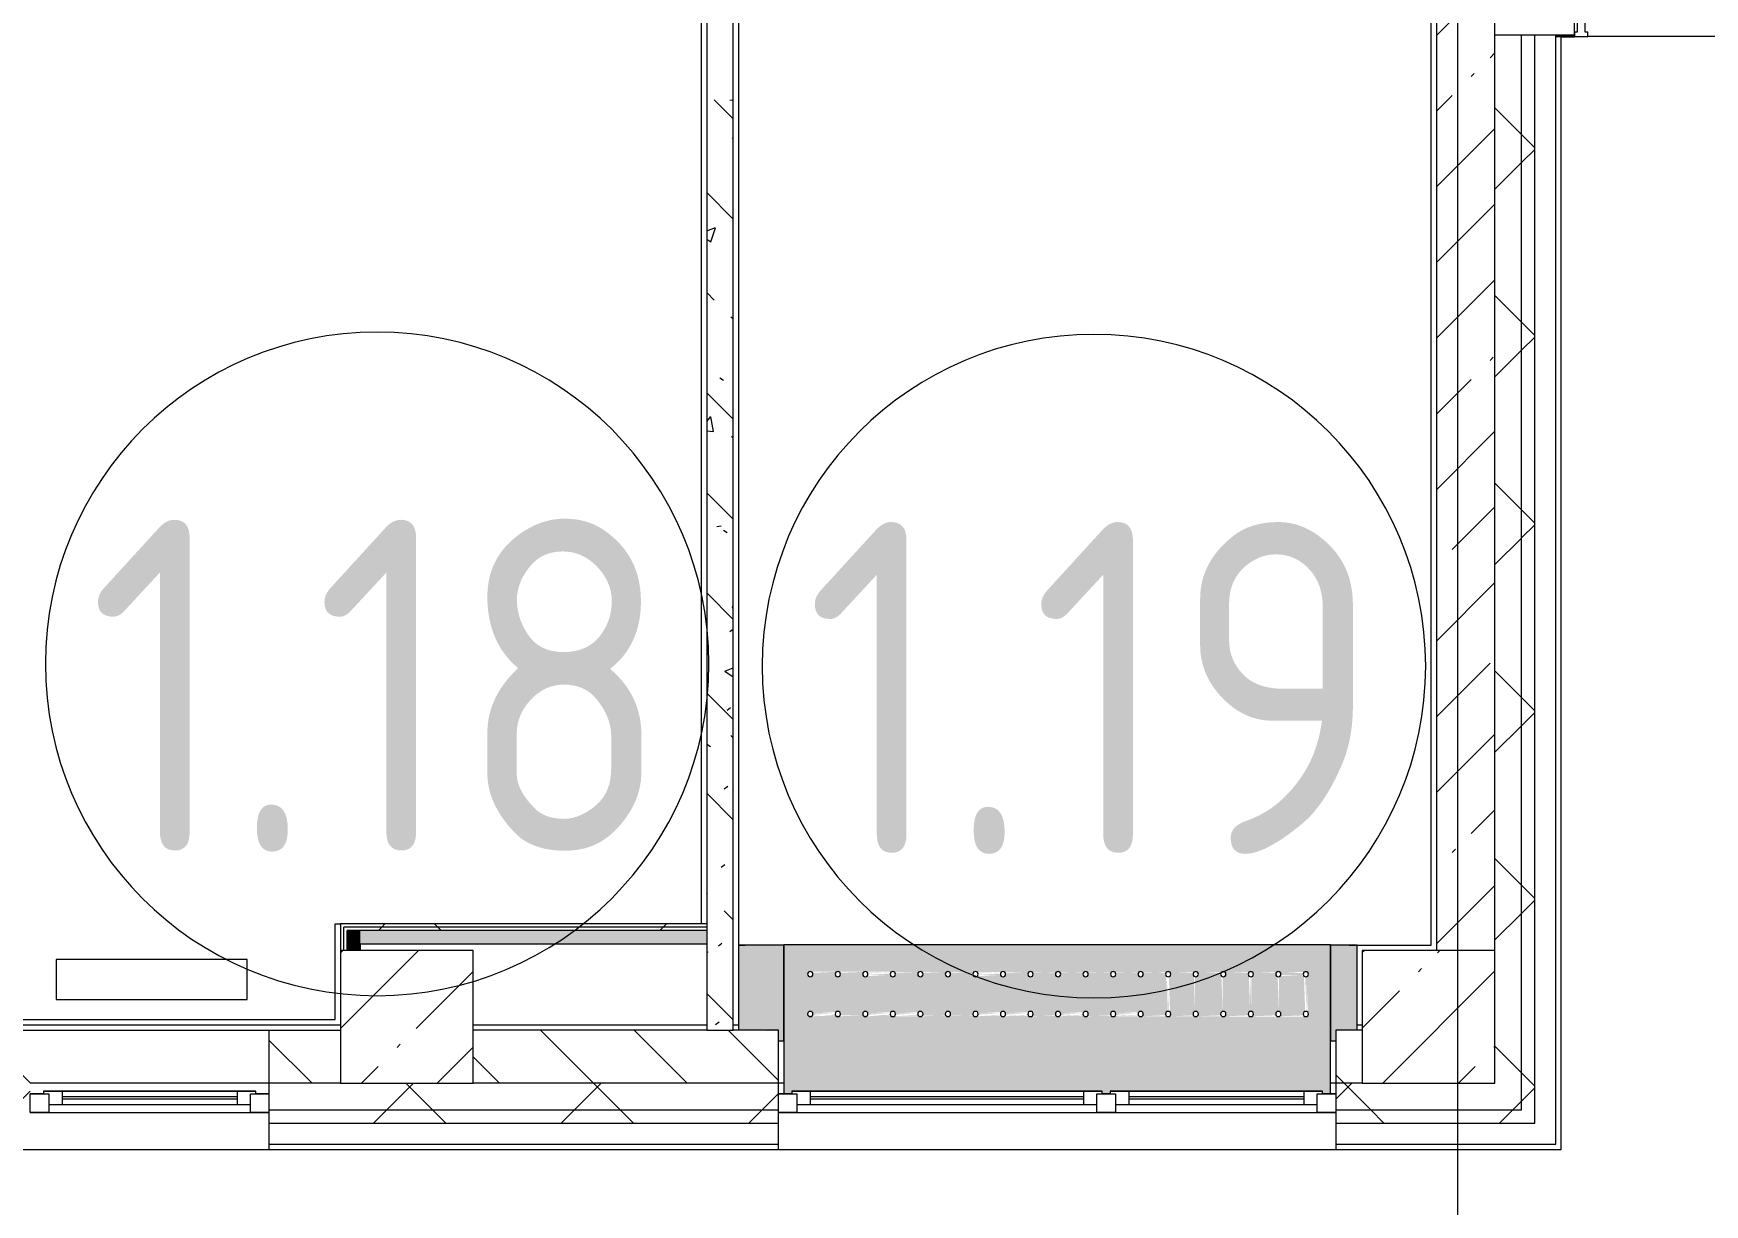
# Model space of a CAD drawing. Header units: millimetres. Extents: x 54725 to 263872, y -8553 to 29614.
# Drawn here: x 216054 to 222352, y 3093 to 7505 of the extents above; entities that cross this region are included whole.
import ezdxf

# ---------------------------------------------------------------- set-up
doc = ezdxf.new("R2010")
doc.units = ezdxf.units.MM
for name, color, linetype, lineweight in [('A-AREA-IDEN', 7, 'Continuous', 9), ('A-GLAZ-2', 7, 'Continuous', 5), ('A-GLAZ-CWMG-3', 7, 'Continuous', 5), ('A-WALL', 7, 'Continuous', 9), ('A-WALL-4', 7, 'Continuous', 5), ('I-WALL-3', 7, 'Continuous', 5), ('S-COLS', 7, 'Continuous', 5), ('Знаки', 7, 'Continuous', 5), ('Оси', 7, 'Continuous', 9)]:
    doc.layers.add(name, color=color, linetype=linetype, lineweight=lineweight)
for name, color, linetype, lineweight, true_color in [('A-FLOR-1', 7, 'Continuous', 5, 0xaaaaaa), ('I-WALL-1', 7, 'Continuous', 5, 0xe7e7e7), ('I-WALL-2', 7, 'Continuous', 9, 0xe7e7e7), ('I-WALL-5', 7, 'Continuous', 5, 0x787878), ('Знаки-3', 7, 'Continuous', 5, 0xd7cfbf)]:
    doc.layers.add(name, color=color, linetype=linetype, lineweight=lineweight, true_color=true_color)
doc.styles.add('GOST Common_3', font='GOST_Common.ttf', dxfattribs={"width": 0.9, "height": 1250})
pattern_1 = [(45, (136861.56, 0), (-353.5534, 353.5534), []), (135, (136861.56, 0), (-353.5534, -353.5534), [])]
pattern_2 = [(45, (136861.56, 0), (-530.33, 530.33), []), (135, (136861.56, 0), (-530.33, -530.33), [])]

# ---------------------------------------------------------------- blocks, each defined once
blk = doc.blocks.new('BSC_Колонна _Прямоугольная - 500х500-V121-Общий план 1 этажа с размещением фрагментов 1_10-1_12')
at = {"layer": 'S-COLS'}
h = blk.add_hatch(dxfattribs=at)
h.set_pattern_fill('FP_78', color=256, style=0, pattern_type=2)
h.set_pattern_definition([(45, (-80600, -3800), (-285.1231, 285.1231), []), (45, (-80314.88, -3800), (-285.1231, 285.1231), [504.031, -100.806, 16.764, -84.042])])
h.paths.add_polyline_path([(-250, -250), (250, -250), (250, 250), (-250, 250), (-250, -217.3)])
for p, q in [((250, 250), (-250, 250)), ((-250, 250), (-250, -250)), ((250, -250), (250, 250)), ((-250, -250), (250, -250))]:
    blk.add_line(p, q, dxfattribs=at)
blk = doc.blocks.new('Прямоугольный импост - Импост структурный с накладкой - 160мм-24251894-Общий план 1 этажа с размещением фрагментов 1_10-1_12')
at = {"layer": 'A-GLAZ-CWMG-3'}
for p, q in [((85745, 7650), (85050, 7650)), ((85745, 7493), (85050, 7493))]:
    blk.add_line(p, q, dxfattribs=at)
blk = doc.blocks.new('Прямоугольный импост - Импост структурный с накладкой - 160мм-22875598-Общий план 1 этажа с размещением фрагментов 1_10-1_12')
at = {"layer": 'A-GLAZ-CWMG-3'}
for p, q in [((0, 17), (-50, 17)), ((-50, 17), (-50, 0)), ((-50, 0), (-40, 0)), ((-40, 0), (-40, -40)), ((-10, -40), (-10, 0)), ((-10, 0), (0, 0)), ((0, 0), (0, 17)), ((-40, -40), (-50, -40)), ((-50, -40), (-50, -140)), ((0, -40), (-10, -40)), ((0, -140), (0, -40)), ((-50, -140), (0, -140))]:
    blk.add_line(p, q, dxfattribs=at)
blk = doc.blocks.new('120_Окно_СКБ_1Ст - 120_Окно_СКБ_1Ст 900х2500_h_-19906150-Общий план 1 этажа с размещением фрагментов 1_10-1_12')
at = {"layer": 'A-GLAZ-2'}
for p, q in [((-450, -75), (-450, -5)), ((-450, -5), (-380, -5)), ((450, -5), (-450, -5)), ((-380, -5), (-380, -75)), ((380, -35), (-380, -35)), ((-380, -35), (-380, -75)), ((-330, -85), (-330, -35)), ((-330, -55), (330, -55)), ((330, -85), (330, -35)), ((380, -75), (380, -5)), ((380, -5), (450, -5)), ((380, -75), (380, -35)), ((450, -5), (450, -75)), ((-380, -75), (-450, -75)), ((-450, -75), (-400, -75)), ((-380, -75), (-400, -75)), ((-400, -75), (-400, -85)), ((-400, -85), (400, -85)), ((400, -85), (-400, -85)), ((330, -65), (-330, -65)), ((450, -75), (380, -75)), ((400, -75), (380, -75)), ((400, -75), (450, -75)), ((400, -85), (400, -75))]:
    blk.add_line(p, q, dxfattribs=at)
blk = doc.blocks.new('120_Окно_СКБ_2Ст - 120_Окно_СКБ_2Ст 2100х2500 _мал створка СЛЕВА_-19967351-Общий план 1 этажа с размещением фрагментов 1_10-1_12')
at = {"layer": 'A-GLAZ-2'}
for p, q in [((-1050, -75), (-1050, -5)), ((-1050, -5), (-980, -5)), ((1050, -5), (-1050, -5)), ((-980, -5), (-980, -75)), ((-220, -35), (-980, -35)), ((-980, -35), (-980, -75)), ((-930, -85), (-930, -35)), ((-930, -55), (-270, -55)), ((-270, -85), (-270, -35)), ((-220, -75), (-220, -5)), ((-220, -5), (-150, -5)), ((-220, -75), (-220, -35)), ((-150, -5), (-150, -75)), ((980, -35), (-150, -35)), ((-150, -35), (-150, -75)), ((-100, -85), (-100, -35)), ((-100, -55), (930, -55)), ((930, -85), (930, -35)), ((980, -75), (980, -5)), ((980, -5), (1050, -5)), ((980, -75), (980, -35)), ((1050, -5), (1050, -75)), ((-980, -75), (-1050, -75)), ((-1050, -75), (-1000, -75)), ((-980, -75), (-1000, -75)), ((-1000, -75), (-1000, -85)), ((-1000, -85), (-200, -85)), ((-200, -85), (-1000, -85)), ((-270, -65), (-930, -65)), ((-150, -75), (-220, -75)), ((-200, -75), (-220, -75)), ((-200, -75), (-170, -75)), ((-200, -85), (-200, -75)), ((-150, -75), (-170, -75)), ((-170, -75), (-170, -85)), ((-170, -85), (1000, -85)), ((1000, -85), (-170, -85)), ((930, -65), (-100, -65)), ((1050, -75), (980, -75)), ((1000, -75), (980, -75)), ((1000, -75), (1050, -75)), ((1000, -85), (1000, -75))]:
    blk.add_line(p, q, dxfattribs=at)
blk = doc.blocks.new('BSC_Колонна _Прямоугольная - 500х500-V230-Общий план 1 этажа с размещением фрагментов 1_10-1_12')
at = {"layer": 'S-COLS'}
h = blk.add_hatch(dxfattribs=at)
h.set_pattern_fill('FP_178', color=256, style=0, pattern_type=2)
h.set_pattern_definition([(45, (-84450, -3800), (-285.1231, 285.1231), []), (45, (-84164.88, -3800), (-285.1231, 285.1231), [504.031, -100.806, 16.764, -84.042])])
h.paths.add_polyline_path([(87.3, -250), (250, -250), (250, 250), (-250, 250), (-250, -250)])
for p, q in [((250, 250), (-250, 250)), ((-250, 250), (-250, -250)), ((250, -250), (250, 250)), ((-250, -250), (250, -250))]:
    blk.add_line(p, q, dxfattribs=at)
blk = doc.blocks.new('Зашивка радиатора_ с перфорацией М5 - Зашивка радиатора_ с перфорацией М5а-33228705-Общий план 1 этажа с размещением фрагментов 1_10-1_12')
at = {"layer": 'Знаки-3'}
h = blk.add_hatch(color=256, dxfattribs=at)
h.paths.add_polyline_path([(-310, 380), (-310, -179.9), (1750, -178.9), (1750, 380), (1720, 380), (1718.1, 371.1), (550, 371.1), (550, 380), (520, 380), (520, 371.1), (-280, 371.5), (-280, 380)])
h.paths.add_polyline_path([(1640.3, 77.8), (1640.3, 82.9), (1555.9, 77.8)])
h.paths.add_polyline_path([(1432.8, 77.8), (1432.8, 82.9), (1348.4, 77.8)])
h.paths.add_polyline_path([(1329.1, 77.8), (1329.1, 82.9), (1244.7, 77.8)])
h.paths.add_polyline_path([(1017.8, 77.8), (1017.8, 82.9), (933.4, 77.8)])
h.paths.add_polyline_path([(914.1, 77.8), (914.1, 82.9), (829.7, 77.8)])
h.paths.add_polyline_path([(706.6, 77.8), (706.6, 82.9), (622.2, 77.8)])
h.paths.add_polyline_path([(499.1, 77.8), (499.1, 82.9), (414.7, 77.8)])
h.paths.add_polyline_path([(303.8, 70.7), (298.7, 70.7), (303.8, -60)])
h.paths.add_polyline_path([(933.4, -67.1), (933.4, -72.2), (1017.8, -67.1)])
h.paths.add_polyline_path([(1348.4, -67.1), (1348.4, -72.2), (1432.8, -67.1)])
h.paths.add_polyline_path([(-220.1, -60), (-214.9, -60), (-220.1, 70.7)])
h.paths.add_polyline_path([(-10, 90.4), (-7.4, 90), (1658.7, 85.4), (1658.7, 75.4), (1650, 70.4), (1641.3, 75.4), (1640, 77.8), (1553.3, 73.3), (1543.7, 70.7), (1536.6, 77.8), (1539.2, 87.4), (1539.2, 89), (1451.2, 85.4), (1451.2, 75.4), (1442.5, 70.4), (1433.8, 75.4), (1432.5, 77.8), (1345.8, 73.3), (1336.2, 70.7), (1328.7, 77.8), (1242.1, 73.3), (1232.4, 70.7), (1225.3, 77.8), (1227.9, 87.4), (1227.9, 89), (1139.9, 85.4), (1139.9, 75.4), (1131.2, 70.4), (1122.6, 75.4), (1122.6, 85.4), (1124.2, 89), (1036.2, 85.4), (1036.2, 75.4), (1027.5, 70.4), (1018.8, 75.4), (1017.5, 77.8), (930.8, 73.3), (921.2, 70.7), (913.7, 77.8), (827.1, 73.3), (817.4, 70.7), (810.3, 77.8), (814.5, 88.6), (805.9, 89), (724.9, 85.4), (724.9, 75.4), (716.2, 70.4), (707.6, 75.4), (706.6, 77.8), (619.6, 73.3), (609.9, 70.7), (602.8, 77.8), (605.4, 87.4), (603.8, 89), (517.4, 85.4), (517.4, 75.4), (508.7, 70.4), (500.1, 75.4), (499.1, 77.8), (412.1, 73.3), (402.4, 70.7), (395.3, 77.8), (397.9, 87.4), (396.3, 89), (310.1, 84.8), (309.9, 75.4), (303.8, 70.4), (308.3, -62.6), (310.9, -72.2), (311.2, -78.3), (396.3, -74.6), (396.3, -64.6), (405, -59.6), (413.7, -64.6), (413.7, -74.6), (415, -78.3), (500.1, -74.6), (500.1, -64.6), (508.7, -59.6), (517.4, -64.6), (517.4, -74.6), (518.7, -78.3), (603.8, -74.6), (603.8, -64.6), (612.5, -59.6), (621.2, -64.6), (621.2, -74.6), (622.5, -78.3), (707.6, -74.6), (707.6, -64.6), (716.2, -59.6), (724.9, -64.6), (724.9, -74.6), (725.9, -78.3), (811.3, -74.6), (811.3, -64.6), (820, -59.6), (828.7, -64.6), (828.7, -74.6), (829.7, -78.3), (915.1, -74.6), (915.1, -64.6), (923.7, -59.6), (932.4, -64.6), (933.7, -67), (1021.1, -62.1), (1030.1, -60), (1037.2, -67.1), (1034.6, -76.7), (1037.2, -78.3), (1122.6, -74.6), (1122.6, -64.6), (1131.2, -59.6), (1139.9, -64.6), (1139.9, -74.6), (1140.9, -78.3), (1226.3, -74.6), (1226.3, -64.6), (1235, -59.6), (1243.7, -64.6), (1243.7, -74.6), (1244.7, -78.3), (1330.1, -74.6), (1330.3, -64.4), (1338.7, -59.6), (1347.4, -64.6), (1348.7, -67), (1435.4, -62.6), (1445.1, -60), (1452.2, -67.3), (1449.6, -76.7), (1452.2, -78.3), (1537.6, -74.6), (1537.6, -64.6), (1546.2, -59.6), (1554.9, -64.6), (1554.9, -74.6), (1555.9, -78.3), (1641.3, -74.6), (1641.3, -64.6), (1650, -59.6), (1658.7, -64.6), (1658.7, -74.6), (1650, -79.6), (1647.4, -79.3), (-226.2, -74.6), (-226.2, -64.6), (-220.1, -59.6), (-224.6, 73.3), (-227.2, 82.9), (-220.1, 90), (-214.9, 90), (-12.6, 90)])
h.paths.add_polyline_path([(-207.8, -67.1), (-210.4, -76.7), (-207.5, -78.3), (-122.4, -74.6), (-123.4, -67.1)])
h.paths.add_polyline_path([(-116.3, 70.7), (-123.4, 77.8), (-120.8, 87.4), (-122.4, 89), (-208.8, 85.4), (-208.8, 75.4), (-214.9, 70.4), (-210.4, -62.6), (-207.8, -67.1), (-120.8, -62.6), (-116.3, -59.6)])
h.paths.add_polyline_path([(-12.6, 70.7), (-19.7, 77.8), (-17.1, 87.4), (-18.7, 89), (-105.1, 85.4), (-105.1, 75.4), (-113.8, 70.4), (-116.3, 70.7), (-111.2, -60), (-104.1, -67.1), (-108.4, -78.1), (-103.8, -78.3), (-18.7, -74.6), (-18.7, -64.6), (-12.6, -59.6)])
h.paths.add_polyline_path([(-7.4, 70.7), (-12.6, 70.7), (-7.4, -60)])
h.paths.add_polyline_path([(96.3, 70.7), (86.7, 73.3), (84.1, 82.9), (85.1, 89), (-1.3, 85.4), (-1.3, 75.4), (-7.4, 70.4), (-2.9, -62.6), (-0.3, -72.2), (0, -78.3), (85.1, -74.6), (85.1, -64.6), (93.7, -59.6), (96.3, -60)])
h.paths.add_polyline_path([(200.1, 70.7), (190.4, 73.3), (187.8, 82.9), (188.8, 89), (102.4, 85.4), (102.4, 75.4), (96.3, 70.4), (100.8, -62.6), (103.4, -72.2), (103.7, -78.3), (188.8, -74.6), (188.8, -64.6), (197.5, -59.6), (200.1, -60)])
h.paths.add_polyline_path([(281.5, 89), (206.2, 85.4), (206.2, 75.4), (200.1, 70.4), (204.6, -62.6), (207.2, -72.2), (207.5, -78.3), (292.6, -74.6), (292.6, -64.6), (298.7, -59.6), (294.2, 73.3), (291.6, 82.9), (289.9, 89)])
h.paths.add_polyline_path([(1240, 89), (1245, 83), (1331.7, 87.4), (1330.3, 89), (1242.1, 89)])
h.paths.add_polyline_path([(1022.5, 89), (932.4, 85.4), (933.7, 83), (1020.7, 87.6)])
h.paths.add_polyline_path([(918.7, 89), (828.7, 85.4), (830, 83), (917.8, 88.3)])
h.paths.add_polyline_path([(1435.4, 89), (1347.4, 85.4), (1348.7, 83), (1435.4, 87.4), (1437.5, 89)])
h.paths.add_polyline_path([(1642.9, 89), (1554.9, 85.4), (1556.2, 83), (1642.9, 87.4), (1645, 89)])
h.paths.add_polyline_path([(503.7, 89), (413.7, 85.4), (414.7, 82.9), (501.7, 87.4)])
h.paths.add_polyline_path([(711.2, 89), (621.2, 85.4), (622.2, 82.9), (709.2, 87.4)])
h.paths.add_polyline_path([(1017.8, -72.2), (933.4, -78.3), (1018.8, -74.6)])
h.paths.add_polyline_path([(1432.8, -72.2), (1348.4, -78.3), (1433.8, -74.6)])
at = {"layer": 'Знаки'}
for p, q in [((-280, 380), (-310, 380)), ((-310, 380), (-310, -179.9)), ((550, 380), (520, 380)), ((1750, 380), (1720, 380)), ((1750, -179.9), (1750, 380)), ((-310, -179.9), (1750, -179.9))]:
    blk.add_line(p, q, dxfattribs=at)
for centre, start, end in [((-217.5, 80.4), 0, 180), ((-217.5, 80.4), 180, 0), ((-113.8, 80.4), 0, 180), ((-113.8, 80.4), 180, 0), ((-10, 80.4), 0, 180), ((-10, 80.4), 180, 360), ((93.7, 80.4), 0, 180), ((93.7, 80.4), 180, 0), ((197.5, 80.4), 0, 180), ((197.5, 80.4), 180, 0), ((301.2, 80.4), 0, 180), ((301.2, 80.4), 180, 0), ((405, 80.4), 0, 180), ((405, 80.4), 180, 0), ((508.7, 80.4), 0, 180), ((508.7, 80.4), 180, 0), ((612.5, 80.4), 0, 180), ((612.5, 80.4), 180, 0), ((716.2, 80.4), 0, 180), ((716.2, 80.4), 180, 0), ((820, 80.4), 0, 180), ((820, 80.4), 180, 0), ((923.7, 80.4), 0, 180), ((923.7, 80.4), 180, 360), ((1027.5, 80.4), 0, 180), ((1027.5, 80.4), 180, 0), ((1131.2, 80.4), 0, 180), ((1131.2, 80.4), 180, 360), ((1235, 80.4), 0, 180), ((1235, 80.4), 180, 0), ((1338.7, 80.4), 0, 180), ((1338.7, 80.4), 180, 0), ((1442.5, 80.4), 0, 180), ((1442.5, 80.4), 180, 360), ((1546.2, 80.4), 0, 180), ((1546.2, 80.4), 180, 0), ((1650, 80.4), 0, 180), ((1650, 80.4), 180, 360), ((-217.5, -69.6), 0, 180), ((-113.8, -69.6), 0, 180), ((-10, -69.6), 0, 180), ((93.7, -69.6), 0, 180), ((197.5, -69.6), 0, 180), ((301.2, -69.6), 0, 180), ((405, -69.6), 0, 180), ((508.7, -69.6), 0, 180), ((612.5, -69.6), 0, 180), ((716.2, -69.6), 0, 180), ((820, -69.6), 0, 180), ((923.7, -69.6), 0, 180), ((1027.5, -69.6), 0, 180), ((1131.2, -69.6), 0, 180), ((1235, -69.6), 0, 180), ((1338.7, -69.6), 0, 180), ((1442.5, -69.6), 0, 180), ((1546.2, -69.6), 0, 180), ((1650, -69.6), 0, 180), ((-217.5, -69.6), 180, 0), ((-113.8, -69.6), 180, 0), ((-10, -69.6), 180, 0), ((93.7, -69.6), 180, 0), ((197.5, -69.6), 180, 0), ((301.2, -69.6), 180, 0), ((405, -69.6), 180, 0), ((508.7, -69.6), 180, 0), ((612.5, -69.6), 180, 0), ((716.2, -69.6), 180, 0), ((820, -69.6), 180, 0), ((923.7, -69.6), 180, 0), ((1027.5, -69.6), 180, 0), ((1131.2, -69.6), 180, 0), ((1235, -69.6), 180, 0), ((1338.7, -69.6), 180, 0), ((1442.5, -69.6), 180, 0), ((1546.2, -69.6), 180, 0), ((1650, -69.6), 180, 0)]:
    blk.add_arc(centre, 10, start, end, dxfattribs=at)
blk = doc.blocks.new('Зашивка без перфорации М3 - М3_13-30988439-Общий план 1 этажа с размещением фрагментов 1_10-1_12')
at = {"layer": 'Знаки-3'}
blk.add_hatch(color=256, dxfattribs=at).paths.add_polyline_path([(-349.5, 180), (-349.5, 140.1), (-430, 140.1), (-429.5, -179.9), (-329.8, -179.9), (-329.8, 180)])
at = {"layer": 'Знаки'}
for p, q in [((-430, 140.1), (-430, -179.9)), ((-329.8, 180), (-349.5, 180)), ((-329.8, -179.9), (-329.8, 180)), ((-430, -179.9), (-329.8, -179.9))]:
    blk.add_line(p, q, dxfattribs=at)
blk = doc.blocks.new('Зашивка без перфорации М3 - М3_6а-33228680-Общий план 1 этажа с размещением фрагментов 1_10-1_12')
at = {"layer": 'Знаки-3'}
blk.add_hatch(color=256, dxfattribs=at).paths.add_polyline_path([(-410, 180), (-430, 180), (-430, -179.9), (-259.8, -179.9), (-259.8, 140), (-410, 144)])
at = {"layer": 'Знаки'}
for p, q in [((-410, 180), (-430, 180)), ((-430, 180), (-430, -179.9)), ((-259.8, -179.9), (-259.8, 140)), ((-430, -179.9), (-259.8, -179.9))]:
    blk.add_line(p, q, dxfattribs=at)
blk = doc.blocks.new('Зашивка_ торцевая панель - Зашивка_ торцевая панель-V293-Общий план 1 этажа с размещением фрагментов 1_10-1_12')
at = {"layer": 'Знаки-3'}
blk.add_hatch(color=256, dxfattribs=at).paths.add_polyline_path([(-406, 179.9), (-406, 180), (-430, 179.9)])
at = {"layer": 'Знаки'}
blk.add_line((-430, 180), (-406, 180), dxfattribs=at)
blk = doc.blocks.new('Экран радиатора - Зашивка радиатора_ с перфорацией М5-V321-Общий план 1 этажа с размещением фрагментов 1_10-1_12')
at = {"layer": 'Знаки'}
for p, q in [((1750, -29.9), (1030, -29.9)), ((1030, -29.9), (1030, -179.9)), ((1750, -179.9), (1750, -29.9)), ((1030, -179.9), (1750, -179.9))]:
    blk.add_line(p, q, dxfattribs=at)
blk = doc.blocks.new('Марка_Помещения - Номер-25198446-Общий план 1 этажа с размещением фрагментов 1_10-1_12')
at = {"layer": 'A-AREA-IDEN'}
for start, end in [(360, 180), (180, 360)]:
    blk.add_arc((0, 0), 2.5, start, end, dxfattribs=at)

msp = doc.modelspace()

# ---------------------------------------------------------------- hatches: boundary and pattern name
at = {"layer": 'A-WALL-4'}
h = msp.add_hatch(dxfattribs=at)
h.set_pattern_fill('FP_84', color=256, style=0, pattern_type=2)
h.set_pattern_definition(pattern_1)
h.paths.add_polyline_path([(221671.6, 7500), (221861.6, 7500), (221861.6, 7520), (221831.6, 7520), (221831.6, 7650), (221569.6, 7650), (221569.6, 7500), (221661.6, 7500)])
h.paths.add_polyline_path([(226041.6, 7500), (226063.6, 7500), (226063.6, 7650), (226041.6, 7650), (226041.6, 7520)])
h = msp.add_hatch(dxfattribs=at)
h.set_pattern_fill('FP_84', color=256, style=0, pattern_type=2)
h.set_pattern_definition(pattern_1)
h.paths.add_polyline_path([(221661.6, 3550), (221661.5, 7500), (221569.6, 7500), (221561.6, 7492), (221561.6, 3550)])
h = msp.add_hatch(dxfattribs=at)
h.set_pattern_fill('FP_84', color=256, style=0, pattern_type=2)
h.set_pattern_definition(pattern_1)
h.paths.add_polyline_path([(221661.6, 3450), (221711.6, 3450), (221711.6, 7500), (221661.6, 7500), (221661.6, 3502.2)])
h = msp.add_hatch(dxfattribs=at)
h.set_pattern_fill('FP_62', color=256, style=0, pattern_type=2)
h.set_pattern_definition([(135, (136861.56, 0), (-176.7767, -176.7767), [])])
h.paths.add_polyline_path([(213008.4, 3550), (213941.6, 3550), (213941.6, 3750), (212841.6, 3750), (212841.6, 3550)])
h.paths.add_polyline_path([(217211.6, 3550), (217211.6, 3750), (216942, 3750), (216942, 3550)])
h.paths.add_polyline_path([(217728, 3550), (218861.6, 3550), (218861.6, 3750), (217711.6, 3750), (217711.6, 3550)])
h.paths.add_polyline_path([(220961.6, 3550), (221061.6, 3550), (221061.6, 3750), (220961.6, 3750), (220961.6, 3554.3)])
h.paths.add_polyline_path([(215862, 3550), (216042, 3550), (216042, 3750), (214841.6, 3750), (214841.6, 3550), (215630.4, 3550)])
h = msp.add_hatch(dxfattribs=at)
h.set_pattern_fill('FP_84', color=256, style=0, pattern_type=2)
h.set_pattern_definition(pattern_1)
h.paths.add_polyline_path([(220961.6, 3450), (221661.6, 3450), (221661.6, 3550), (220961.6, 3550), (220961.6, 3502.2)])
h.paths.add_polyline_path([(214841.6, 3450), (216042, 3450), (216042, 3550), (214841.6, 3550), (214841.6, 3466.9)])
h.paths.add_polyline_path([(218861.6, 3450), (218861.6, 3550), (216942, 3550), (216942, 3450), (217728, 3450)])
h.paths.add_polyline_path([(213479.7, 3450), (213941.6, 3455.7), (213941.6, 3550), (212719.6, 3550), (212719.6, 3450)])
h = msp.add_hatch(dxfattribs=at)
h.set_pattern_fill('FP_84', color=256, style=0, pattern_type=2)
h.set_pattern_definition(pattern_1)
h.paths.add_polyline_path([(212719.6, 3400), (213941.6, 3400), (213941.6, 3450), (212719.6, 3450), (212719.6, 3440)])
h.paths.add_polyline_path([(221711.6, 3400), (221711.6, 3450), (220961.6, 3450), (220961.6, 3400), (221671.6, 3400)])
h.paths.add_polyline_path([(216042, 3400), (216042, 3450), (214841.6, 3450), (214841.6, 3400)])
h.paths.add_polyline_path([(218861.6, 3400), (218861.6, 3450), (216942, 3450), (216942, 3400), (217728, 3400)])
at = {"layer": 'I-WALL-1'}
msp.add_hatch(color=256, dxfattribs=at).paths.add_polyline_path([(218591.6, 4075), (218591.6, 4125), (217286.6, 4125), (217286.6, 4075), (218571.6, 4075)])
at = {"layer": 'I-WALL-2'}
msp.add_hatch(color=256, dxfattribs=at).paths.add_polyline_path([(217236.6, 4050), (217286.6, 4050), (217286.6, 4125), (217236.6, 4124.5)])
at = {"layer": 'I-WALL-3'}
h = msp.add_hatch(dxfattribs=at)
h.set_pattern_fill('FP_61', color=256, style=0, pattern_type=2)
h.set_pattern_definition([(45, (136861.56, 0), (-285.1231, 285.1231), []), (45, (137146.7, 0), (-285.1231, 285.1231), [504.031, -100.806, 16.764, -84.042])])
h.paths.add_polyline_path([(221398.9, 4050), (221561.6, 4050), (221561.6, 10900), (221341.6, 10900), (221341.6, 4050)])
h = msp.add_hatch(dxfattribs=at)
h.set_pattern_fill('FP_190', color=256, style=0, pattern_type=2)
h.set_pattern_definition(pattern_2)
h.paths.add_polyline_path([(217728, 4137.5), (218591.6, 4137.5), (218591.6, 4150), (217224.1, 4150), (217224.1, 4137.5), (217711.6, 4137.5)])
h = msp.add_hatch(dxfattribs=at)
h.set_pattern_fill('FP_190', color=256, style=0, pattern_type=2)
h.set_pattern_definition(pattern_2)
h.paths.add_polyline_path([(217249.1, 4125), (218591.6, 4125), (218591.6, 4137.5), (217236.6, 4137.5), (217236.6, 4125)])
at = {"layer": 'I-WALL-5'}
h = msp.add_hatch(dxfattribs=at)
h.set_pattern_fill('FP_115', color=256, style=0, pattern_type=2)
h.set_pattern_definition([(135, (136861.56, 0), (-377.1708, -377.1708), [533.4, -88.9, 17.78, -88.9]), (135, (136861.56, 376.94), (-377.1708, -377.1708), []), (50, (136861.56, 0), (637.6445, -55.7866), [66.675, -733.425]), (355, (136861.56, 0), (-123.3494, 668.699), [53.34, -586.74]), (100.451, (136914.7, -4.65), (514.299, 612.908), [56.665, -623.315]), (46.184, (136861.6, 177.8), (948.7764, -147.15), [100.012, -1100.137]), (96.636, (136940.6, 165.5), (830.909, 865.997), [84.998, -934.973]), (351.184, (136861.6, 177.8), (830.918, 865.988), [80.01, -880.11]), (21, (136950.46, 133.35), (530.6506, -357.9283), [66.675, -733.425]), (326, (136950.46, 133.35), (216.308, 644.6585), [53.34, -586.74]), (71.451, (136994.7, 103.5), (746.9596, 286.7243), [56.665, -623.315]), (37.5, (136861.56, 0), (10.81053, 295.9426), [16.764, -562.864, 16.764, -578.866, -588.962]), (37.5, (136861.56, 0), (10.81053, 295.9426), [-1175.258, 16.764, -572.198]), (7.5, (136861.56, 0), (233.8692, 350.6318), [16.764, -322.834, 16.764, -549.529, -224.472]), (7.5, (136861.56, 0), (233.8692, 350.6318), [-905.891, 16.764, -207.708]), (327.5, (136663.31, 0), (474.5678, -20.0513), [16.764, -205.486, 16.764, -676.656, -920.115]), (327.5, (136663.31, 0), (474.5678, -20.0513), [-915.67, 16.764, -903.351]), (317.5, (136574.4, 0), (518.4522, 88.9934), [16.764, -272.161, 16.764, -443.738, -653.415]), (317.5, (136574.4, 0), (518.4522, 88.9934), [-749.427, 16.764, -636.651])])
h.paths.add_polyline_path([(218591.6, 3750), (218691.6, 3750), (218691.6, 9100), (218591.6, 9100), (218591.6, 3770)])

# ---------------------------------------------------------------- linework, layer by layer
at = {"layer": 'A-FLOR-1'}
for p, q in [((221321.6, 4070), (221321.6, 10880)), ((218711.6, 9220), (218711.6, 4069.9)), ((218571.6, 4150), (218571.6, 9080)), ((217191.6, 3790), (217191.6, 4150)), ((217191.6, 4150), (217211.6, 4150)), ((221042, 4070), (221321.6, 4070)), ((215982, 3790), (217191.6, 3790))]:
    msp.add_line(p, q, dxfattribs=at)
at = {"layer": 'A-WALL'}
for p, q in [((221569.6, 7500), (221861.6, 7500)), ((221661.6, 3450), (221661.6, 7500)), ((221711.6, 3400), (221711.6, 7500)), ((221791.6, 3320), (221791.6, 7500)), ((221791.6, 7497), (221861.6, 7497)), ((221811.6, 7492), (221791.6, 7492)), ((217224.1, 4050), (217224.1, 4137.5)), ((218591.6, 4137.5), (217224.1, 4137.5)), ((217236.6, 4050), (217236.6, 4125)), ((218591.6, 4125), (217236.6, 4125)), ((218591.6, 3750), (218691.6, 3750)), ((217211.6, 3550), (216942, 3550)), ((218861.6, 3550), (217711.6, 3550)), ((221061.6, 3550), (220961.6, 3550)), ((216942, 3450), (218861.6, 3450)), ((220961.6, 3450), (221661.6, 3450)), ((216942, 3400), (218861.6, 3400)), ((220961.6, 3400), (221711.6, 3400)), ((216942, 3320), (218861.6, 3320)), ((220961.6, 3320), (221791.6, 3320))]:
    msp.add_line(p, q, dxfattribs=at)
at = {"layer": 'A-WALL-4'}
for p, q in [((221861.6, 7492), (221861.6, 7650)), ((221561.6, 7500), (221569.6, 7500)), ((221811.6, 7492), (221861.6, 7492)), ((221811.6, 3300), (221811.6, 7492)), ((221561.6, 4050), (221561.6, 4050)), ((215962, 3750), (217211.6, 3750)), ((216942, 3750), (216942, 3300)), ((218591.6, 3750), (217711.6, 3750)), ((218861.6, 3750), (218691.6, 3750)), ((218861.6, 3300), (218861.6, 3750)), ((220961.6, 3750), (220961.6, 3300)), ((221061.6, 3750), (220961.6, 3750)), ((212719.6, 3300), (221811.6, 3300))]:
    msp.add_line(p, q, dxfattribs=at)
at = {"layer": 'I-WALL-3'}
for p, q in [((221341.6, 10900), (221341.6, 4050)), ((221561.6, 4050), (221561.6, 10900)), ((218691.6, 3750), (218691.6, 9200)), ((218591.6, 9100), (218591.6, 3750)), ((217211.6, 4150), (217211.6, 4050)), ((218591.6, 4150), (217211.6, 4150)), ((217286.6, 4050), (217286.6, 4075)), ((217286.6, 4075), (218591.6, 4075)), ((215962, 3770), (217211.6, 3770)), ((217711.6, 3770), (218591.6, 3770)), ((218691.6, 3770), (218711.3, 3770)), ((221042, 3770), (221061.6, 3770)), ((216942, 3550), (216042, 3550)), ((218881.6, 3550), (218861.6, 3550)), ((220961.6, 3550), (220941.6, 3550))]:
    msp.add_line(p, q, dxfattribs=at)
at = {"layer": 'Оси'}
msp.add_line((221421.6, -1906.3), (221421.6, 9979), dxfattribs=at)

# ---------------------------------------------------------------- block references
at = {"layer": 'A-AREA-IDEN', "xscale": 499.9999999999995, "yscale": 499.9999999999995, "zscale": 499.9999999999995}
for p in [(217349.4, 5129.8), (220050.6, 5121.3)]:
    msp.add_blockref('Марка_Помещения - Номер-25198446-Общий план 1 этажа с размещением фрагментов 1_10-1_12', p, dxfattribs=at)
at = {"layer": 'A-GLAZ-2', "rotation": 180}
for name, p in [('120_Окно_СКБ_1Ст - 120_Окно_СКБ_1Ст 900х2500_h_-19906150-Общий план 1 этажа с размещением фрагментов 1_10-1_12', (216492, 3435)), ('120_Окно_СКБ_2Ст - 120_Окно_СКБ_2Ст 2100х2500 _мал створка СЛЕВА_-19967351-Общий план 1 этажа с размещением фрагментов 1_10-1_12', (219911.6, 3435))]:
    msp.add_blockref(name, p, dxfattribs=at)
at = {"layer": 'A-GLAZ-CWMG-3', "rotation": 180}
msp.add_blockref('Прямоугольный импост - Импост структурный с накладкой - 160мм-22875598-Общий план 1 этажа с размещением фрагментов 1_10-1_12', (221861.6, 7510), dxfattribs=at)
at = {"layer": 'A-GLAZ-CWMG-3'}
msp.add_blockref('Прямоугольный импост - Импост структурный с накладкой - 160мм-24251894-Общий план 1 этажа с размещением фрагментов 1_10-1_12', (136861.6, 0), dxfattribs=at)
at = {"layer": 'S-COLS'}
for name, p in [('BSC_Колонна _Прямоугольная - 500х500-V121-Общий план 1 этажа с размещением фрагментов 1_10-1_12', (217461.6, 3800)), ('BSC_Колонна _Прямоугольная - 500х500-V230-Общий план 1 этажа с размещением фрагментов 1_10-1_12', (221311.6, 3800))]:
    msp.add_blockref(name, p, dxfattribs=at)
at = {"layer": 'Знаки', "rotation": 180}
for name, p in [('Зашивка без перфорации М3 - М3_6а-33228680-Общий план 1 этажа с размещением фрагментов 1_10-1_12', (218451.6, 3890)), ('Зашивка радиатора_ с перфорацией М5 - Зашивка радиатора_ с перфорацией М5а-33228705-Общий план 1 этажа с размещением фрагментов 1_10-1_12', (220631.6, 3891.1)), ('Зашивка без перфорации М3 - М3_13-30988439-Общий план 1 этажа с размещением фрагментов 1_10-1_12', (220612, 3890.1)), ('Экран радиатора - Зашивка радиатора_ с перфорацией М5-V321-Общий план 1 этажа с размещением фрагментов 1_10-1_12', (217890.3, 3836))]:
    msp.add_blockref(name, p, dxfattribs=at)
at = {"layer": 'Знаки'}
for p in [(219142.6, 3890), (221442.6, 3890.1)]:
    msp.add_blockref('Зашивка_ торцевая панель - Зашивка_ торцевая панель-V293-Общий план 1 этажа с размещением фрагментов 1_10-1_12', p, dxfattribs=at)

# ---------------------------------------------------------------- texts
at = {"layer": 'A-AREA-IDEN', "char_height": 1250, "width": 2741.771, "attachment_point": 1, "style": 'GOST Common_3'}
for s, insert in [('1.18', (216259.3, 5672.6)), ('1.19', (218960.5, 5664.1))]:
    msp.add_mtext(s, dxfattribs=dict(at, insert=insert))

doc.saveas('drawing.dxf')
